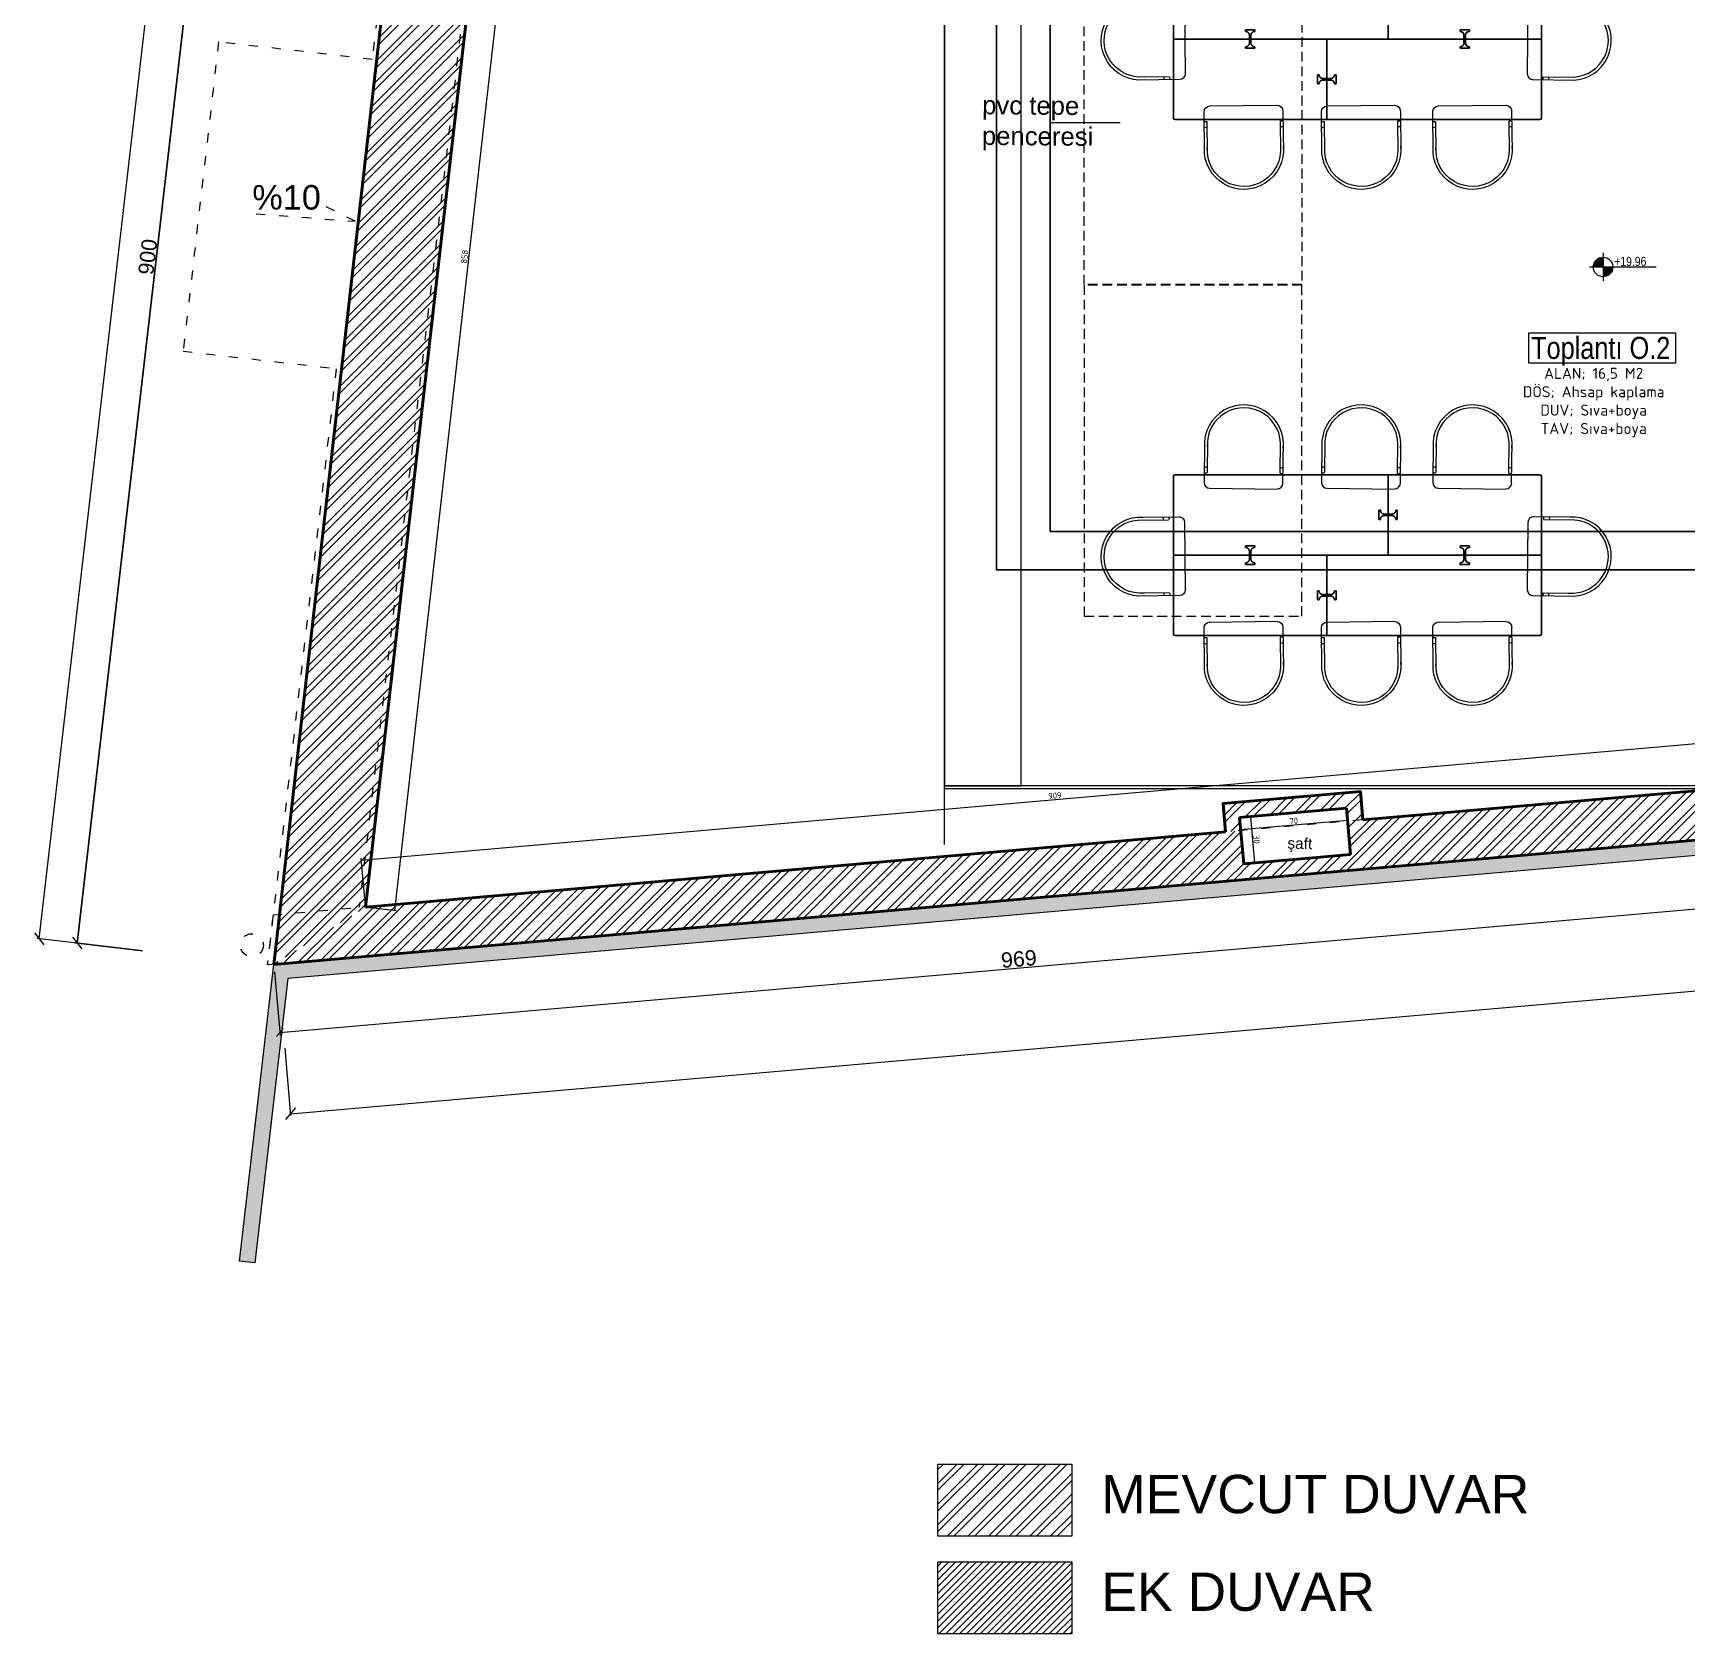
# Model space of a CAD drawing. Header units: inches. Extents: x -10121 to 9010, y 58067 to 62726.
# Drawn here: x -3678 to -2599, y 59992 to 61036 of the extents above; entities that cross this region are included whole.
import ezdxf

# ---------------------------------------------------------------- set-up
doc = ezdxf.new("R2010")
doc.units = ezdxf.units.IN
doc.linetypes.add('ACAD_ISO03W100', pattern=[30, 12, -18])
doc.linetypes.add('HIDDEN', pattern=[9.525, 6.35, -3.175])
for name, color, linetype in [('2D-1$Metal', 251, 'Continuous'), ('2D-1$Wood', 35, 'Continuous'), ('S2000-025 Antet', 7, 'Continuous')]:
    doc.layers.add(name, color=color, linetype=linetype)
for name, color, linetype, lineweight in [('A-DUVAR 0.20', 41, 'Continuous', 20), ('A-DUVAR 0.50', 40, 'Continuous', 50), ('A-YAZI 0.09', 41, 'Continuous', 9), ('A-YAZI 0.15', 190, 'Continuous', 15), ('Auto-Olcu', 33, 'Continuous', 15), ('Auto-Silik', 251, 'Continuous', 5), ('Auto-Silik_Cizgiler', 47, 'Continuous', 9), ('Auto-SilikCizgiler', 251, 'Continuous', 9), ('Auto-Tefris', 32, 'Continuous', 9), ('BACAHATCH', 8, 'Continuous', 13), ('OLCU+KOT', 70, 'Continuous', 20), ('yazi mekan 020', 9, 'Continuous', 20)]:
    doc.layers.add(name, color=color, linetype=linetype, lineweight=lineweight)
doc.styles.add('1-20', font='isocpeur.ttf', dxfattribs={"height": 4})
doc.styles.get("Standard").update_dxf_attribs({"font": 'arial.ttf'})
doc.styles.add('STYLE1', font='technic_.ttf')
doc.styles.add('swis721cnbt10', font='isocpeur.ttf', dxfattribs={"height": 10})
doc.styles.add('swis721cnbt20', font='swissck.ttf', dxfattribs={"height": 20})
doc.dimstyles.get("Standard").update_dxf_attribs({"dimtxt": 0.18, "dimasz": 0.18, "dimexe": 0.18, "dimexo": 0.0625, "dimgap": 0.09, "dimtad": 0, "dimtih": 1, "dimtoh": 1, "dimdec": 4, "dimzin": 0, "dimdsep": 46, "dimtxsty": 'Standard', "dimcen": 0.09, "dimadec": 0, "dimazin": 0, "dimtfac": 1, "dimtdec": 4, "dimtofl": 0, "dimtmove": 0, "dimatfit": 3, "dimfxl": 1, "dimtolj": 1, "dimtzin": 0, "dimarcsym": 0})
doc.dimstyles.new('ölçü 1_20', dxfattribs={"dimtxt": 4, "dimasz": 1, "dimexe": 1, "dimexo": 3, "dimtad": 1, "dimdec": 0, "dimtxsty": '1-20', "dimblk": 'ARCHTICK', "dimcen": 1.5, "dimclrd": 256, "dimclre": 256, "dimclrt": 256, "dimadec": 0, "dimazin": 0, "dimtfac": 1, "dimtdec": 0, "dimtmove": 0, "dimatfit": 3, "dimldrblk": 'ARCHTICK', "dimfxl": 1, "dimlwd": -1, "dimlwe": -1, "dimarcsym": 0})
doc.dimstyles.new('ölçü 1_50', dxfattribs={"dimtxt": 10, "dimasz": 5, "dimexe": 2, "dimexo": 5, "dimtad": 1, "dimdec": 0, "dimtxsty": 'Standard', "dimblk": 'ARCHTICK', "dimcen": 2.5, "dimclrd": 256, "dimclre": 256, "dimclrt": 256, "dimadec": 0, "dimazin": 0, "dimtfac": 1, "dimtdec": 0, "dimtmove": 0, "dimatfit": 3, "dimldrblk": 'ARCHTICK', "dimfxl": 1, "dimlwd": -1, "dimlwe": -1, "dimarcsym": 0})

# ---------------------------------------------------------------- blocks, each defined once
blk = doc.blocks.new('_OBLIQUE')
at = {"color": 0, "linetype": 'ByBlock'}
blk.add_line((-0.5, -0.5), (0.5, 0.5), dxfattribs=at)
blk = doc.blocks.new('*D80')
at = {"layer": 'Auto-Olcu', "color": 0, "lineweight": -2, "ltscale": 5, "transparency": 16777216}
for p, q in [((-3648.8, 60442.5), (-3545.3, 61336.5)), ((-3502.5, 61331.5), (-3546.5, 61336.6)), ((-3606.1, 60437.5), (-3650.1, 60442.6))]:
    blk.add_line(p, q, dxfattribs=at)
at = {"layer": 'DEFPOINTS', "color": 0, "ltscale": 5, "transparency": 16777216}
for p in [(-3545.3, 61336.5), (-3495.6, 61330.7), (-3599.1, 60436.7)]:
    blk.add_point(p, dxfattribs=at)
at = {"layer": 'Auto-Olcu', "color": 0, "lineweight": -2, "ltscale": 5, "transparency": 16777216, "xscale": 7, "yscale": 7, "zscale": 7}
for p, rotation in [((-3545.3, 61336.5), 83.39249380122112), ((-3648.8, 60442.5), 263.3924938012211)]:
    blk.add_blockref('_OBLIQUE', p, dxfattribs=dict(at, rotation=rotation))
at = {"layer": 'Auto-Olcu', "color": 0, "ltscale": 5, "transparency": 16777216, "insert": (-3602.7, 60890.1), "char_height": 10, "attachment_point": 5, "rotation": 83.3925}
blk.add_mtext('\\A1;900', dxfattribs=at)
blk = doc.blocks.new('_ARCHTICK')
at = {"color": 0, "linetype": 'ByBlock', "const_width": 0.15}
blk.add_lwpolyline([(-0.5, -0.5), (0.5, 0.5)], dxfattribs=at)
blk = doc.blocks.new('*D82')
at = {"layer": 'Auto-Olcu', "ltscale": 5, "transparency": 16777216}
for p, q in [((-2554.8, 60508), (-2551.2, 60466.6)), ((-3516.5, 60384.2), (-2551.4, 60468.5)), ((-3520, 60423.7), (-3516.3, 60382.2))]:
    blk.add_line(p, q, dxfattribs=at)
at = {"layer": 'DEFPOINTS', "color": 0, "ltscale": 5, "transparency": 16777216}
for p in [(-2555.3, 60513), (-2551.4, 60468.5), (-3520.4, 60428.6)]:
    blk.add_point(p, dxfattribs=at)
at = {"layer": 'Auto-Olcu', "ltscale": 5, "transparency": 16777216, "xscale": 5, "yscale": 5, "zscale": 5}
for p, rotation in [((-2551.4, 60468.5), 4.99457805953644), ((-3516.5, 60384.2), 184.9945780595365)]:
    blk.add_blockref('_ARCHTICK', p, dxfattribs=dict(at, rotation=rotation))
at = {"layer": 'Auto-Olcu', "ltscale": 5, "transparency": 16777216, "insert": (-3034.4, 60432.1), "char_height": 10, "attachment_point": 5, "rotation": 4.9946}
blk.add_mtext('969', dxfattribs=at)
blk = doc.blocks.new('*D85')
at = {"layer": 'Auto-Olcu', "ltscale": 5, "transparency": 16777216}
for p, q in [((-2887.4, 60524.7), (-2882.2, 60525.1)), ((-2883.2, 60525), (-2880.6, 60494.7)), ((-2884.8, 60494.3), (-2879.6, 60494.8))]:
    blk.add_line(p, q, dxfattribs=at)
at = {"layer": 'DEFPOINTS', "color": 0, "ltscale": 5, "transparency": 16777216}
for p in [(-2890.4, 60524.4, 0), (-2887.7, 60494.1), (-2880.6, 60494.7)]:
    blk.add_point(p, dxfattribs=at)
at = {"layer": 'Auto-Olcu', "ltscale": 5, "transparency": 16777216}
for p, rotation in [((-2883.2, 60525), 94.99457805951812), ((-2880.6, 60494.7), 274.9945780595181)]:
    blk.add_blockref('_ARCHTICK', p, dxfattribs=dict(at, rotation=rotation))
at = {"layer": 'Auto-Olcu', "ltscale": 5, "transparency": 16777216, "insert": (-2879.3, 60510.1), "char_height": 4, "attachment_point": 5, "rotation": 274.9946, "style": '1-20'}
blk.add_mtext('30', dxfattribs=at)
blk = doc.blocks.new('*D86')
at = {"layer": 'Auto-Olcu', "ltscale": 5, "transparency": 16777216}
for p, q in [((-2890.1, 60521.4), (-2889.6, 60515.6)), ((-2889.7, 60516.6), (-2820, 60522.6)), ((-2820.4, 60527.5), (-2819.9, 60521.7))]:
    blk.add_line(p, q, dxfattribs=at)
at = {"layer": 'DEFPOINTS', "color": 0, "ltscale": 5, "transparency": 16777216}
for p in [(-2820.7, 60530.5, 0), (-2890.4, 60524.4, 0), (-2820, 60522.6)]:
    blk.add_point(p, dxfattribs=at)
at = {"layer": 'Auto-Olcu', "ltscale": 5, "transparency": 16777216}
for p, rotation in [((-2820, 60522.6), 4.994578059537012), ((-2889.7, 60516.6), 184.994578059537)]:
    blk.add_blockref('_ARCHTICK', p, dxfattribs=dict(at, rotation=rotation))
at = {"layer": 'Auto-Olcu', "ltscale": 5, "transparency": 16777216, "insert": (-2855.1, 60522.2), "char_height": 4, "attachment_point": 5, "rotation": 4.9946, "style": '1-20'}
blk.add_mtext('70', dxfattribs=at)
blk = doc.blocks.new('*D101')
at = {"layer": 'Auto-Olcu', "ltscale": 5, "transparency": 16777216}
for p, q in [((-3463.3, 60496.6), (-2557.9, 60575.7)), ((-2555.5, 60548.1), (-2558, 60576.7)), ((-3460.9, 60469), (-3463.4, 60497.6))]:
    blk.add_line(p, q, dxfattribs=at)
at = {"layer": 'DEFPOINTS', "color": 0, "ltscale": 5, "transparency": 16777216}
for p in [(-2557.9, 60575.7), (-2555.3, 60545.1), (-3460.6, 60466)]:
    blk.add_point(p, dxfattribs=at)
at = {"layer": 'Auto-Olcu', "ltscale": 5, "transparency": 16777216}
for p, rotation in [((-2557.9, 60575.7), 4.994578059538653), ((-3463.3, 60496.6), 184.9945780595387)]:
    blk.add_blockref('_ARCHTICK', p, dxfattribs=dict(at, rotation=rotation))
at = {"layer": 'Auto-Olcu', "ltscale": 5, "transparency": 16777216, "insert": (-3010.9, 60538.7), "char_height": 4, "attachment_point": 5, "rotation": 4.9946, "style": '1-20'}
blk.add_mtext('909', dxfattribs=at)
blk = doc.blocks.new('*D287')
at = {"layer": 'Auto-Olcu', "ltscale": 5, "transparency": 16777216}
for p, q in [((-3361, 61317.9), (-3344.1, 61316)), ((-3345.1, 61316.1), (-3441.7, 60463.8)), ((-3457.7, 60465.6), (-3440.7, 60463.7))]:
    blk.add_line(p, q, dxfattribs=at)
at = {"layer": 'DEFPOINTS', "color": 0, "ltscale": 5, "transparency": 16777216}
for p in [(-3364, 61318.2), (-3460.6, 60466), (-3441.7, 60463.8)]:
    blk.add_point(p, dxfattribs=at)
at = {"layer": 'Auto-Olcu', "ltscale": 5, "transparency": 16777216}
for p, rotation in [((-3345.1, 61316.1), 83.52805303860332), ((-3441.7, 60463.8), 263.5280530386033)]:
    blk.add_blockref('_ARCHTICK', p, dxfattribs=dict(at, rotation=rotation))
at = {"layer": 'Auto-Olcu', "ltscale": 5, "transparency": 16777216, "insert": (-3396, 60890.2), "char_height": 4, "attachment_point": 5, "rotation": 83.5281, "style": '1-20'}
blk.add_mtext('858', dxfattribs=at)
blk = doc.blocks.new('rfsdfw')
at = {"layer": '2D-1$Metal'}
for p, q in [((197328.8, -65279.3), (197328.8, -65273.3)), ((197328.8, -65273.3), (197329.8, -65273.3)), ((197339.8, -65273.3), (197340.8, -65273.3)), ((197340.8, -65273.3), (197340.8, -65279.3)), ((197329.8, -65279.3), (197328.8, -65279.3)), ((197340.8, -65279.3), (197339.8, -65279.3)), ((197241.8, -65297.6), (197241.8, -65296.6)), ((197241.8, -65296.6), (197247.8, -65296.6)), ((197247.8, -65296.6), (197247.8, -65297.6)), ((197381.8, -65297.6), (197381.8, -65296.6)), ((197381.8, -65296.6), (197387.8, -65296.6)), ((197387.8, -65296.6), (197387.8, -65297.6)), ((197241.8, -65308.6), (197241.8, -65307.6)), ((197247.8, -65308.6), (197241.8, -65308.6)), ((197247.8, -65307.6), (197247.8, -65308.6)), ((197381.8, -65308.6), (197381.8, -65307.6)), ((197387.8, -65308.6), (197381.8, -65308.6)), ((197384.3, -65302.6), (197384.3, -65300.1)), ((197384.3, -65305.1), (197384.3, -65302.6)), ((197385.3, -65300.1), (197385.3, -65302.6)), ((197385.3, -65302.6), (197385.3, -65305.1)), ((197387.8, -65307.6), (197387.8, -65308.6)), ((197288.8, -65331.8), (197288.8, -65325.8)), ((197288.8, -65325.8), (197289.8, -65325.8)), ((197299.8, -65325.8), (197300.8, -65325.8)), ((197300.8, -65325.8), (197300.8, -65331.8)), ((197289.8, -65331.8), (197288.8, -65331.8)), ((197300.8, -65331.8), (197299.8, -65331.8))]:
    blk.add_line(p, q, dxfattribs=at)
for centre, start, end in [((197381.8, -65300.1), 0, 90), ((197387.8, -65300.1), 90, 180), ((197381.8, -65305.1), 270, 0), ((197387.8, -65305.1), 180, 270)]:
    blk.add_arc(centre, 2.5, start, end, dxfattribs=at)
for points, weights, knots in [([(197329.8, -65273.3), (197329.8, -65275.8), (197332.3, -65275.8), (197333.6, -65275.8), (197334.8, -65275.8)], [1, 0.707106781186, 1, 1, 1], [0, 0, 0, 39.269908, 39.269908, 51.769908, 51.769908, 51.769908]), ([(197334.8, -65276.8), (197333.6, -65276.8), (197332.3, -65276.8), (197329.8, -65276.8), (197329.8, -65279.3)], [1, 1, 1, 0.707106781187, 1], [97.079633, 97.079633, 97.079633, 109.579633, 109.579633, 148.849541, 148.849541, 148.849541]), ([(197334.8, -65275.8), (197336.1, -65275.8), (197337.3, -65275.8), (197339.8, -65275.8), (197339.8, -65273.3)], [1, 1, 1, 0.707106900396, 1], [-86.460184, -86.460184, -86.460184, -73.960184, -73.960184, -34.690277, -34.690277, -34.690277]), ([(197339.8, -65279.3), (197339.8, -65276.8), (197337.3, -65276.8), (197336.1, -65276.8), (197334.8, -65276.8)], [1, 0.707106781187, 1, 1, 1], [0, 0, 0, 39.269908, 39.269908, 51.769908, 51.769908, 51.769908]), ([(197244.3, -65302.6), (197244.3, -65301.3), (197244.3, -65300.1), (197244.3, -65297.6), (197241.8, -65297.6)], [1, 1, 1, 0.707106900396, 1], [-86.460184, -86.460184, -86.460184, -73.960184, -73.960184, -34.690277, -34.690277, -34.690277]), ([(197247.8, -65297.6), (197245.3, -65297.6), (197245.3, -65300.1), (197245.3, -65301.3), (197245.3, -65302.6)], [1, 0.707106781186, 1, 1, 1], [0, 0, 0, 39.269908, 39.269908, 51.769908, 51.769908, 51.769908]), ([(197241.8, -65307.6), (197244.3, -65307.6), (197244.3, -65305.1), (197244.3, -65303.8), (197244.3, -65302.6)], [1, 0.707106781187, 1, 1, 1], [0, 0, 0, 39.269908, 39.269908, 51.769908, 51.769908, 51.769908]), ([(197245.3, -65302.6), (197245.3, -65303.8), (197245.3, -65305.1), (197245.3, -65307.6), (197247.8, -65307.6)], [1, 1, 1, 0.707106781187, 1], [97.079633, 97.079633, 97.079633, 109.579633, 109.579633, 148.849541, 148.849541, 148.849541]), ([(197289.8, -65325.8), (197289.8, -65328.3), (197292.3, -65328.3), (197293.6, -65328.3), (197294.8, -65328.3)], [1, 0.707106781187, 1, 1, 1], [0, 0, 0, 39.269908, 39.269908, 51.769908, 51.769908, 51.769908]), ([(197294.8, -65329.3), (197293.6, -65329.3), (197292.3, -65329.3), (197289.8, -65329.3), (197289.8, -65331.8)], [1, 1, 1, 0.707106781186, 1], [97.079633, 97.079633, 97.079633, 109.579633, 109.579633, 148.849541, 148.849541, 148.849541]), ([(197294.8, -65328.3), (197296.1, -65328.3), (197297.3, -65328.3), (197299.8, -65328.3), (197299.8, -65325.8)], [1, 1, 1, 0.707106900396, 1], [-86.460184, -86.460184, -86.460184, -73.960184, -73.960184, -34.690277, -34.690277, -34.690277]), ([(197299.8, -65331.8), (197299.8, -65329.3), (197297.3, -65329.3), (197296.1, -65329.3), (197294.8, -65329.3)], [1, 0.707106781187, 1, 1, 1], [0, 0, 0, 39.269908, 39.269908, 51.769908, 51.769908, 51.769908])]:
    blk.add_rational_spline(points, weights, degree=2, knots=knots, dxfattribs=at)
at = {"layer": '2D-1$Wood'}
for p, q in [((197194.8, -65251.1), (197194.8, -65302.6)), ((197334.8, -65250.1), (197195.8, -65250.1)), ((197433.8, -65250.1), (197334.8, -65250.1)), ((197334.8, -65250.1), (197334.8, -65275.8)), ((197434.8, -65302.6), (197434.8, -65251.1)), ((197334.8, -65276.8), (197334.8, -65302.6)), ((197194.8, -65302.6), (197244.3, -65302.6)), ((197194.8, -65302.6), (197194.8, -65354.1)), ((197245.3, -65302.6), (197294.8, -65302.6)), ((197294.8, -65302.6), (197294.8, -65328.3)), ((197384.3, -65302.6), (197294.8, -65302.6)), ((197434.8, -65302.6), (197385.3, -65302.6)), ((197434.8, -65354.1), (197434.8, -65302.6)), ((197294.8, -65329.3), (197294.8, -65355.1)), ((197195.8, -65355.1), (197294.8, -65355.1)), ((197294.8, -65355.1), (197433.8, -65355.1))]:
    blk.add_line(p, q, dxfattribs=at)
for centre, start, end in [((197195.8, -65251.1), 90, 180), ((197433.8, -65251.1), 0, 90), ((197195.8, -65354.1), 180, 270), ((197433.8, -65354.1), 270, 0)]:
    blk.add_arc(centre, 1, start, end, dxfattribs=at)
blk = doc.blocks.new('GHHTE')
at = {"layer": 'Auto-Tefris'}
for p, q in [((17452.5, -2852.5), (17452.5, -2852.5)), ((17452.5, -2852.5), (17452.5, -2852.5)), ((17426.5, -2876.3), (17426.2, -2903)), ((17428.4, -2876.4), (17428.2, -2896.5)), ((17475.9, -2897), (17476.1, -2876.5)), ((17477.7, -2903.6), (17478, -2876.4)), ((17430, -2906.9), (17473.9, -2907.4))]:
    blk.add_line(p, q, dxfattribs=at)
for centre, radius, start, end in [((17452.2, -2878.3), 25.8, 354.5907, 183.1943), ((17452.2, -2878.3), 23.9, 354.5907, 183.1943), ((17427.3, -2891.1), 1.87, 238.7846, 300.0145), ((17427.3, -2894.9), 1.87, 238.7846, 300.0145), ((17476.9, -2891.6), 1.87, 238.7846, 300.0145), ((17476.8, -2895.4), 1.87, 238.7846, 300.0145), ((17430, -2903.1), 3.81, 179.3995, 269.3995), ((17473.9, -2903.5), 3.81, 269.3995, 359.3995)]:
    blk.add_arc(centre, radius, start, end, dxfattribs=at)

msp = doc.modelspace()

# ---------------------------------------------------------------- hatches: boundary and pattern name
at = {"layer": 'Auto-Silik_Cizgiler'}
h = msp.add_hatch(dxfattribs=at)
h.set_pattern_fill('ANSI32', color=256)
h.set_pattern_definition([(45, (11773.051, 60134.037), (-6.735192, 6.735192), []), (45, (11777.541, 60134.037), (-6.735192, 6.735192), [])])
h.paths.add_polyline_path([(-3520.4, 60428.6), (-3460.5, 60466), (-3266.7, 62175.8), (-3317, 62221.8)])
h.paths.add_polyline_path([(-3423.6, 60792.3), (-3423.4, 60792.2), (-3435.3, 60687.9), (-3435.5, 60688)], flags=16)
h.paths.add_polyline_path([(-3392.8, 61063.5), (-3392.5, 61063.5), (-3404.2, 60961.2), (-3404.5, 60961.2)], flags=16)
h.paths.add_polyline_path([(-3369.9, 61265.5), (-3369.9, 61265.5), (-3374.3, 61226.8), (-3374.3, 61226.8)], flags=16)
h.paths.add_polyline_path([(-3454.5, 60519.7), (-3454.5, 60519), (-3460.7, 60464.4), (-3460.8, 60464.7)], flags=16)
h = msp.add_hatch(dxfattribs=at)
h.set_pattern_fill('ANSI32', color=256)
h.set_pattern_definition([(45, (30432.413, 976.715), (-6.7351921, 6.7351921), []), (45, (30436.903, 976.715), (-6.7351921, 6.7351921), [])])
h.paths.add_polyline_path([(-1478.8, 60632.9), (-1483.4, 60629.7), (-1423.5, 60633), (-1477.4, 60630.4)], flags=16)
h.paths.add_polyline_path([(-2352.9, 60569.6), (-2350, 60541), (-2290.3, 60546.2), (-2293.1, 60574.9)], flags=16)
h.paths.add_polyline_path([(-1318, 60621.1), (-1318, 60691.1), (-1344.5, 60689.3), (-1344.5, 60716.4), (-1393.4, 60716.4), (-1393.4, 60697.3), (-1393.5, 60692.7), (-1393, 60686), (-1390, 60655.7), (-1459.7, 60648.8), (-1461.6, 60668.1), (-1496.3, 60664.7), (-1543.6, 60660), (-1543.6, 60660), (-1634.4, 60651.1), (-1634.4, 60629.1), (-1837.4, 60612.4), (-1837.4, 60631), (-1912.9, 60623.6), (-1912.9, 60660.6), (-1931.5, 60660.6), (-1931.5, 60665.6), (-1940.9, 60665.6), (-1940.9, 60603.9), (-2268.5, 60577), (-2268.5, 60655), (-2290.3, 60655), (-2290.3, 60546.2), (-2350, 60541), (-2352.7, 60570.1), (-2362.6, 60569.4), (-2362.6, 60569.3), (-2555.3, 60553.5), (-2555.3, 60545.1), (-2819.9, 60522), (-2818, 60500.2), (-2887.7, 60494.1), (-2889.6, 60515.9), (-3460.6, 60466), (-3520.4, 60428.6)])
h = msp.add_hatch(dxfattribs=at)
h.set_pattern_fill('ANSI32', color=256, scale=28)
h.set_pattern_definition([(45, (30432.413, 976.715), (-7.4246212, 7.4246212), []), (45, (30437.363, 976.715), (-7.4246212, 7.4246212), [])])
h.paths.add_polyline_path([(-2820.7, 60530.5), (-2819.9, 60522), (-2810, 60522.8), (-2811.6, 60541.3), (-2901.2, 60533.5), (-2899.6, 60515), (-2889.6, 60515.9), (-2890.4, 60524.4)])
h = msp.add_hatch(dxfattribs=at)
h.set_pattern_fill('ANSI32', color=256)
h.set_pattern_definition([(45, (43389.85, 50678.464), (-6.735192, 6.735192), []), (45, (43394.34, 50678.464), (-6.735192, 6.735192), [])])
h.paths.add_polyline_path([(-3087.2, 60102.6), (-2999.9, 60102.6), (-2999.9, 60055.6), (-3087.2, 60055.6)])
h = msp.add_hatch(dxfattribs=at)
h.set_pattern_fill('ANSI31', color=256)
h.set_pattern_definition([(45, (43389.85, 50678.4637), (-2.24506403, 2.24506403), [])])
h.paths.add_polyline_path([(-3087.2, 60038.8), (-2999.9, 60038.8), (-2999.9, 59991.9), (-3087.2, 59991.9)])
at = {"layer": 'BACAHATCH'}
msp.add_hatch(color=256, dxfattribs=at).paths.add_polyline_path([(-2553.3, 60503.1), (-2553.3, 60513.2), (-3520.4, 60428.6), (-3542.8, 60234.9), (-3532.9, 60233.8), (-3511.4, 60419.4)])
at = {"layer": 'OLCU+KOT'}
h = msp.add_hatch(color=256, dxfattribs=at)
h.paths.add_polyline_path([(-2653.3, 60889.9, 0.414214), (-2659.7, 60883.5), (-2653.3, 60883.5)])
h.paths.add_polyline_path([(-2646.9, 60883.5), (-2653.3, 60883.5), (-2653.3, 60877.1, 0.414214)])

# ---------------------------------------------------------------- linework, layer by layer
msp.add_lwpolyline([(-3013.9, 62696.9), (-288.9, 62696.9), (-288.9, 60710.9), (-3013.9, 60710.9)], close=True)
at = {"layer": 'A-DUVAR 0.20', "ltscale": 0.8}
for points in [[(-3087.2, 60102.6), (-2999.9, 60102.6), (-2999.9, 60055.6), (-3087.2, 60055.6)], [(-3087.2, 60038.8), (-2999.9, 60038.8), (-2999.9, 59991.9), (-3087.2, 59991.9)]]:
    msp.add_lwpolyline(points, close=True, dxfattribs=at)
at = {"layer": 'A-DUVAR 0.50'}
for p, q in [((-3266.7, 62175.8), (-3460.6, 60466)), ((-3419.7, 61316), (-3520.4, 60428.6)), ((-2810, 60522.8), (-2555.3, 60545.1)), ((-3520.4, 60428.6), (-2555.9, 60512.9)), ((-3460.6, 60466), (-2899.6, 60515))]:
    msp.add_line(p, q, dxfattribs=at)
at = {"layer": 'A-DUVAR 0.50', "extrusion": (-1.9069e-05, 0.000218198, 1)}
for p, q in [((-2890.4, 60524.4, 0), (-2820.7, 60530.5, 0)), ((-2818, 60500.2), (-2820.7, 60530.5, 0)), ((-2887.7, 60494.1), (-2890.4, 60524.4, 0)), ((-2818, 60500.2), (-2887.7, 60494.1))]:
    msp.add_line(p, q, dxfattribs=at)
at = {"layer": 'A-DUVAR 0.50', "elevation": 0}
msp.add_lwpolyline([(-2899.6, 60515), (-2901.2, 60533.5), (-2811.6, 60541.3), (-2810, 60522.8)], dxfattribs=at)
at = {"layer": 'A-YAZI 0.09'}
msp.add_line((-3014.1, 60977.7), (-2968.3, 60977.7), dxfattribs=at)
at = {"layer": 'Auto-Olcu', "ltscale": 5}
for p, q in [((-3673.6, 60445.3), (-3465.9, 62239)), ((-3509.6, 60331.2), (-1318, 60522.7)), ((-3606.1, 60437.5), (-3674.9, 60445.5)), ((-3513.3, 60374), (-3509.5, 60329.9))]:
    msp.add_line(p, q, dxfattribs=at)
at = {"layer": 'Auto-Silik', "linetype": 'HIDDEN'}
for points in [[(-2849.7, 60872.1), (-2991.7, 60872.1), (-2991.7, 61138.1), (-2849.7, 61138.1), (-2849.7, 60872.1)], [(-2849.7, 60871.6), (-2991.7, 60871.6), (-2991.7, 60655.6), (-2849.7, 60655.6), (-2849.7, 60871.6)]]:
    msp.add_lwpolyline(points, dxfattribs=at)
at = {"layer": 'Auto-SilikCizgiler', "color": 1, "linetype": 'ACAD_ISO03W100', "ltscale": 0.5, "true_color": 0xe60000}
for p, q in [((-3524.7, 60428.4), (-1318, 60621.3)), ((-2995.9, 60506.8), (-2555.2, 60545.3)), ((-3521, 60460.9), (-2995.9, 60506.8))]:
    msp.add_line(p, q, dxfattribs=at)
for points in [[(-3382.5, 61656.2), (-3456.3, 61018.8)], [(-3366, 61318.4), (-3464.8, 60465.8)], [(-3456.3, 61018.8), (-3556.5, 61030.3), (-3579.6, 60828.6), (-3479.7, 60817.1)], [(-3532, 60918.1), (-3467.5, 60913.3), (-3489.2, 60924.2)], [(-3479.7, 60817.1), (-3524.7, 60428.3)], [(-3521, 60460.9), (-3524.7, 60428.3)]]:
    msp.add_lwpolyline(points, dxfattribs=at)
msp.add_circle((-3534.8, 60441.1), 7.5, dxfattribs=at)
at = {"layer": 'Auto-Tefris', "ltscale": 2}
for p, q in [((-3083, 60506.7), (-3083, 61327.4)), ((-2555.3, 60545.1), (-3083, 60545.1)), ((-2555.3, 60543.1), (-3083, 60543.1))]:
    msp.add_line(p, q, dxfattribs=at)
msp.add_lwpolyline([(-3083, 60545.1), (-3033, 60545.1), (-3033, 61325.9), (-3083, 61325.9)], close=True, dxfattribs=at)
at = {"layer": 'BACAHATCH'}
for p, q in [((-1318, 60611.1), (-3511.4, 60419.4)), ((-3542.8, 60234.9), (-3520.4, 60428.6)), ((-3511.4, 60419.4), (-3532.9, 60233.8)), ((-3532.9, 60233.8), (-3542.8, 60234.9))]:
    msp.add_line(p, q, dxfattribs=at)
at = {"layer": 'OLCU+KOT'}
for p, q in [((-2653.3, 60892.6), (-2653.3, 60874.4)), ((-2662.2, 60883.5), (-2618.6, 60883.5))]:
    msp.add_line(p, q, dxfattribs=at)
msp.add_circle((-2653.3, 60883.5), 6.38, dxfattribs=at)
at = {"layer": 'S2000-025 Antet'}
msp.add_lwpolyline([(-3048.9, 62725.9), (-278.9, 62725.9), (-278.9, 60685.9), (-3048.9, 60685.9)], close=True, dxfattribs=at)
at = {"layer": 'yazi mekan 020'}
msp.add_lwpolyline([(-2701.9, 60821), (-2605.9, 60821), (-2605.9, 60840.4), (-2701.9, 60840.4)], close=True, dxfattribs=at)

# ---------------------------------------------------------------- block references
for p in [(-200128.3, 126334.7), (-200128.3, 125998.1)]:
    msp.add_blockref('rfsdfw', p)
at = {"layer": 'A-YAZI 0.15', "xscale": -1}
for p, rotation in [((-5833.2, 78483.4), 90), ((-20339.8, 58081.6), 180), ((-20263.2, 58081.6), 180), ((-20190.6, 58081.6), 180), ((-5833.2, 78146.8), 90), ((-20339.8, 57745), 180), ((-20263.2, 57745), 180), ((-20190.6, 57745), 180)]:
    msp.add_blockref('GHHTE', p, dxfattribs=dict(at, rotation=rotation))
at = {"layer": 'A-YAZI 0.15', "rotation": 270}
for p in [(204.6, 78483.4), (204.6, 78146.8)]:
    msp.add_blockref('GHHTE', p, dxfattribs=at)
at = {"layer": 'A-YAZI 0.15'}
for p in [(-20339.8, 63646), (-20263.2, 63646), (-20190.6, 63646)]:
    msp.add_blockref('GHHTE', p, dxfattribs=at)
at = {"layer": 'Auto-Olcu', "ltscale": 5}
for p, xscale, yscale, zscale, rotation in [((-3673.6, 60445.3), 7, 7, 7, 263.3924517565064), ((-3509.6, 60331.2), 6.999999999999998, 6.999999999999998, 6.999999999999998, 184.9945780595367)]:
    msp.add_blockref('_OBLIQUE', p, dxfattribs=dict(at, xscale=xscale, yscale=yscale, zscale=zscale, rotation=rotation))

# ---------------------------------------------------------------- texts
at = {"layer": 'A-YAZI 0.09', "attachment_point": 1}
for s, insert, char_height, width, rotation in [('pvc tepe penceresi', (-3058.3, 60995.1), 12, 110.932, 359.5216), ('şaft', (-2859.1, 60511.3, -0.2), 7.2, 87.756, 358.5748)]:
    msp.add_mtext(s, dxfattribs=dict(at, insert=insert, char_height=char_height, width=width, rotation=rotation))
at = {"layer": 'A-YAZI 0.15', "char_height": 25, "width": 936.029, "attachment_point": 1}
for s, insert in [('MEVCUT DUVAR', (-2980.7, 60095.6)), ('EK DUVAR', (-2980.7, 60031.9))]:
    msp.add_mtext(s, dxfattribs=dict(at, insert=insert))
at = {"layer": 'Auto-SilikCizgiler', "color": 1, "linetype": 'ACAD_ISO03W100', "ltscale": 0.5, "true_color": 0xe60000}
msp.add_text('%10', height=16, dxfattribs=at).set_placement((-3534.5, 60920.9))
at = {"layer": 'OLCU+KOT', "style": 'STYLE1'}
msp.add_text('+19.96', height=5.94, dxfattribs=at).set_placement((-2646, 60884.1))
at = {"layer": 'yazi mekan 020', "style": 'swis721cnbt20'}
msp.add_text('Toplantı O.2', height=14.4, dxfattribs=at).set_placement((-2700.2, 60823.5))
at = {"layer": 'yazi mekan 020', "insert": (-2659.4, 60817.7), "char_height": 7.2, "attachment_point": 2, "style": 'swis721cnbt10'}
msp.add_mtext('ALAN; 16,5 M2\\P\\pi-165.6,l165.6;DÖS; Ahsap kaplama\\PDUV; Sıva+boya\\PTAV; Sıva+boya', dxfattribs=at)

# ---------------------------------------------------------------- dimensions: what is measured, and where the dimension line sits
at = {"layer": 'Auto-Olcu', "ltscale": 5}
dim = msp.add_aligned_dim(p1=(-3599.1, 60436.7), p2=(-3495.6, 61330.7), distance=50, dimstyle='Standard', override={"dimtxt": 10, "dimasz": 7, "dimexe": 1.25, "dimexo": 7, "dimgap": 0.625, "dimtad": 1, "dimtih": 0, "dimtoh": 0, "dimdec": 0, "dimzin": 8, "dimblk1": 'OBLIQUE', "dimblk2": 'OBLIQUE', "dimsah": 1, "dimcen": 2.5, "dimtofl": 1, "dimldrblk": 'OBLIQUE'}, dxfattribs=at)
dim.commit()
dim.dimension.update_dxf_attribs({"geometry": '*D80', "text_midpoint": (-3602.7, 60890.1)})
for p1, p2, distance, dimstyle, picture, middle in [((-3364, 61318.2), (-3460.6, 60466), 19, 'ölçü 1_20', '*D287', (-3396, 60890.2)), ((-3460.6, 60466), (-2555.3, 60545.1), 30.7, 'ölçü 1_20', '*D101', (-3010.9, 60538.7)), ((-2890.4, 60524.4, 0), (-2820.7, 60530.5, 0), -7.9, 'ölçü 1_20', '*D86', (-2855.1, 60522.2)), ((-2890.4, 60524.4, 0), (-2887.7, 60494.1), 7.2, 'ölçü 1_20', '*D85', (-2879.3, 60510.1)), ((-3520.4, 60428.6), (-2555.3, 60513), -44.6, 'ölçü 1_50', '*D82', (-3034.4, 60432.1))]:
    dim = msp.add_aligned_dim(p1=p1, p2=p2, distance=distance, dimstyle=dimstyle, dxfattribs=at)
    dim.commit()
    dim.dimension.update_dxf_attribs({"geometry": picture, "text_midpoint": middle})

doc.saveas('drawing.dxf')
